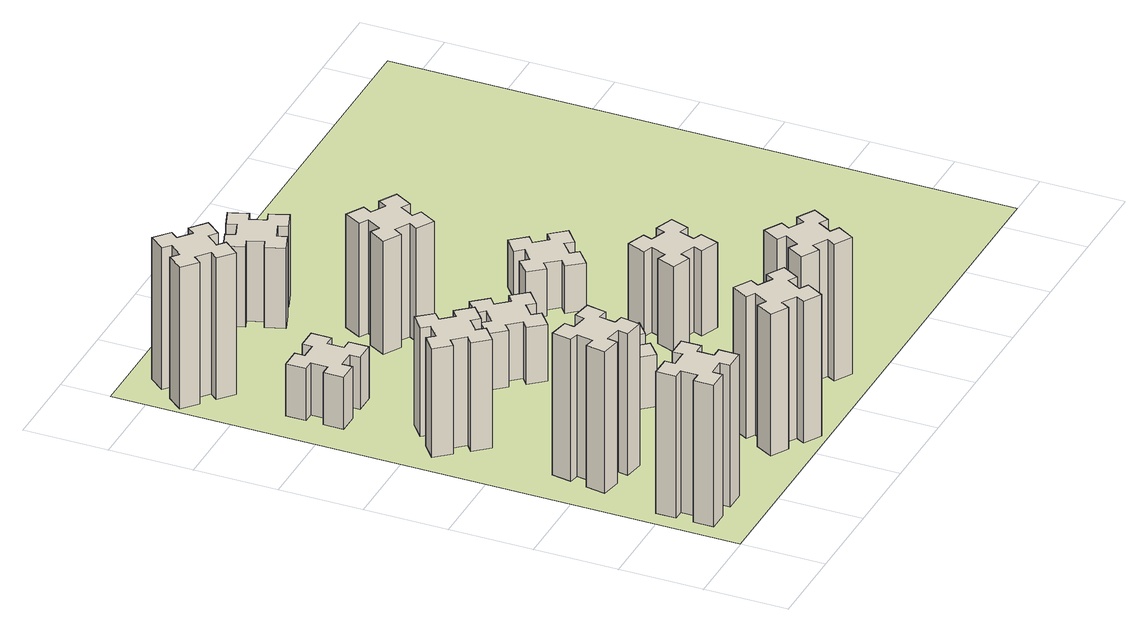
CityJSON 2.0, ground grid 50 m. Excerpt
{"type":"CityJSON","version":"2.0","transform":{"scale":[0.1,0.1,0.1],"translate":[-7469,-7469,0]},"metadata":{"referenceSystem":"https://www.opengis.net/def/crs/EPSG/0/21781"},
"CityObjects":{
"building1":{"type":"Building","attributes":{"class":"1000","function":"1000","usage":"1000","yearOfConstruction":2016,"roofType":"1000","measuredHeight":90,"storeysAboveGround":30,"storeysBelowGround":0},"geometry":[{"type":"Solid","lod":"1","boundaries":[[[[0,1,2,3,4,5,6,7,8,9,10,11,12,13,14,15,16,17,18,19]],[[17,16,20,21]],[[16,15,22,20]],[[15,14,23,22]],[[14,13,24,23]],[[13,12,25,24]],[[12,11,26,25]],[[11,10,27,26]],[[10,9,28,27]],[[9,8,29,28]],[[8,7,30,29]],[[7,6,31,30]],[[6,5,32,31]],[[5,4,33,32]],[[4,3,34,33]],[[3,2,35,34]],[[2,1,36,35]],[[1,0,37,36]],[[0,19,38,37]],[[19,18,39,38]],[[18,17,21,39]],[[24,25,26,27,28,29,30,31,32,33,34,35,36,37,38,39,21,20,22,23]]]]}]},
"building2":{"type":"Building","attributes":{"class":"1000","function":"1000","usage":"1000","yearOfConstruction":2016,"roofType":"1000","measuredHeight":90,"storeysAboveGround":30,"storeysBelowGround":0},"geometry":[{"type":"Solid","lod":"1","boundaries":[[[[40,41,42,43,44,45,46,47,48,49,50,51,52,53,54,55,56,57,58,59]],[[57,56,60,61]],[[56,55,62,60]],[[55,54,63,62]],[[54,53,64,63]],[[53,52,65,64]],[[52,51,66,65]],[[51,50,67,66]],[[50,49,68,67]],[[49,48,69,68]],[[48,47,70,69]],[[47,46,71,70]],[[46,45,72,71]],[[45,44,73,72]],[[44,43,74,73]],[[43,42,75,74]],[[42,41,76,75]],[[41,40,77,76]],[[40,59,78,77]],[[59,58,79,78]],[[58,57,61,79]],[[64,65,66,67,68,69,70,71,72,73,74,75,76,77,78,79,61,60,62,63]]]]}]},
"building3":{"type":"Building","attributes":{"class":"1000","function":"1000","usage":"1000","yearOfConstruction":2016,"roofType":"1000","measuredHeight":69,"storeysAboveGround":30,"storeysBelowGround":0},"geometry":[{"type":"Solid","lod":"1","boundaries":[[[[80,81,82,83,84,85,86,87,88,89,90,91,92,93,94,95,96,97,98,99]],[[97,96,100,101]],[[96,95,102,100]],[[95,94,103,102]],[[94,93,104,103]],[[93,92,105,104]],[[92,91,106,105]],[[91,90,107,106]],[[90,89,108,107]],[[89,88,109,108]],[[88,87,110,109]],[[87,86,111,110]],[[86,85,112,111]],[[85,84,113,112]],[[84,83,114,113]],[[83,82,115,114]],[[82,81,116,115]],[[81,80,117,116]],[[80,99,118,117]],[[99,98,119,118]],[[98,97,101,119]],[[104,105,106,107,108,109,110,111,112,113,114,115,116,117,118,119,101,100,102,103]]]]}]},
"building4":{"type":"Building","attributes":{"class":"1000","function":"1000","usage":"1000","yearOfConstruction":2016,"roofType":"1000","measuredHeight":33,"storeysAboveGround":30,"storeysBelowGround":0},"geometry":[{"type":"Solid","lod":"1","boundaries":[[[[120,121,122,123,124,125,126,127,128,129,130,131,132,133,134,135,136,137,138,139]],[[137,136,140,141]],[[136,135,142,140]],[[135,134,143,142]],[[134,133,144,143]],[[133,132,145,144]],[[132,131,146,145]],[[131,130,147,146]],[[130,129,148,147]],[[129,128,149,148]],[[128,127,150,149]],[[127,126,151,150]],[[126,125,152,151]],[[125,124,153,152]],[[124,123,154,153]],[[123,122,155,154]],[[122,121,156,155]],[[121,120,157,156]],[[120,139,158,157]],[[139,138,159,158]],[[138,137,141,159]],[[144,145,146,147,148,149,150,151,152,153,154,155,156,157,158,159,141,140,142,143]]]]}]},
"building5":{"type":"Building","attributes":{"class":"1000","function":"1000","usage":"1000","yearOfConstruction":2016,"roofType":"1000","measuredHeight":90,"storeysAboveGround":30,"storeysBelowGround":0},"geometry":[{"type":"Solid","lod":"1","boundaries":[[[[160,161,162,163,164,165,166,167,168,169,170,171,172,173,174,175,176,177,178,179]],[[177,176,180,181]],[[176,175,182,180]],[[175,174,183,182]],[[174,173,184,183]],[[173,172,185,184]],[[172,171,186,185]],[[171,170,187,186]],[[170,169,188,187]],[[169,168,189,188]],[[168,167,190,189]],[[167,166,191,190]],[[166,165,192,191]],[[165,164,193,192]],[[164,163,194,193]],[[163,162,195,194]],[[162,161,196,195]],[[161,160,197,196]],[[160,179,198,197]],[[179,178,199,198]],[[178,177,181,199]],[[184,185,186,187,188,189,190,191,192,193,194,195,196,197,198,199,181,180,182,183]]]]}]},
"building6":{"type":"Building","attributes":{"class":"1000","function":"1000","usage":"1000","yearOfConstruction":2016,"roofType":"1000","measuredHeight":90,"storeysAboveGround":30,"storeysBelowGround":0},"geometry":[{"type":"Solid","lod":"1","boundaries":[[[[200,201,202,203,204,205,206,207,208,209,210,211,212,213,214,215,216,217,218,219]],[[217,216,220,221]],[[216,215,222,220]],[[215,214,223,222]],[[214,213,224,223]],[[213,212,225,224]],[[212,211,226,225]],[[211,210,227,226]],[[210,209,228,227]],[[209,208,229,228]],[[208,207,230,229]],[[207,206,231,230]],[[206,205,232,231]],[[205,204,233,232]],[[204,203,234,233]],[[203,202,235,234]],[[202,201,236,235]],[[201,200,237,236]],[[200,219,238,237]],[[219,218,239,238]],[[218,217,221,239]],[[224,225,226,227,228,229,230,231,232,233,234,235,236,237,238,239,221,220,222,223]]]]}]},
"building7":{"type":"Building","attributes":{"class":"1000","function":"1000","usage":"1000","yearOfConstruction":2016,"roofType":"1000","measuredHeight":33,"storeysAboveGround":30,"storeysBelowGround":0},"geometry":[{"type":"Solid","lod":"1","boundaries":[[[[240,241,242,243,244,245,246,247,248,249,250,251,252,253,254,255,256,257,258,259]],[[257,256,260,261]],[[256,255,262,260]],[[255,254,263,262]],[[254,253,264,263]],[[253,252,265,264]],[[252,251,266,265]],[[251,250,267,266]],[[250,249,268,267]],[[249,248,269,268]],[[248,247,270,269]],[[247,246,271,270]],[[246,245,272,271]],[[245,244,273,272]],[[244,243,274,273]],[[243,242,275,274]],[[242,241,276,275]],[[241,240,277,276]],[[240,259,278,277]],[[259,258,279,278]],[[258,257,261,279]],[[264,265,266,267,268,269,270,271,272,273,274,275,276,277,278,279,261,260,262,263]]]]}]},
"building8":{"type":"Building","attributes":{"class":"1000","function":"1000","usage":"1000","yearOfConstruction":2016,"roofType":"1000","measuredHeight":36,"storeysAboveGround":30,"storeysBelowGround":0},"geometry":[{"type":"Solid","lod":"1","boundaries":[[[[280,281,282,283,284,285,286,287,288,289,290,291,292,293,294,295,296,297,298,299]],[[297,296,300,301]],[[296,295,302,300]],[[295,294,303,302]],[[294,293,304,303]],[[293,292,305,304]],[[292,291,306,305]],[[291,290,307,306]],[[290,289,308,307]],[[289,288,309,308]],[[288,287,310,309]],[[287,286,311,310]],[[286,285,312,311]],[[285,284,313,312]],[[284,283,314,313]],[[283,282,315,314]],[[282,281,316,315]],[[281,280,317,316]],[[280,299,318,317]],[[299,298,319,318]],[[298,297,301,319]],[[304,305,306,307,308,309,310,311,312,313,314,315,316,317,318,319,301,300,302,303]]]]}]},
"building9":{"type":"Building","attributes":{"class":"1000","function":"1000","usage":"1000","yearOfConstruction":2016,"roofType":"1000","measuredHeight":87,"storeysAboveGround":30,"storeysBelowGround":0},"geometry":[{"type":"Solid","lod":"1","boundaries":[[[[320,321,322,323,324,325,326,327,328,329,330,331,332,333,334,335,336,337,338,339]],[[337,336,340,341]],[[336,335,342,340]],[[335,334,343,342]],[[334,333,344,343]],[[333,332,345,344]],[[332,331,346,345]],[[331,330,347,346]],[[330,329,348,347]],[[329,328,349,348]],[[328,327,350,349]],[[327,326,351,350]],[[326,325,352,351]],[[325,324,353,352]],[[324,323,354,353]],[[323,322,355,354]],[[322,321,356,355]],[[321,320,357,356]],[[320,339,358,357]],[[339,338,359,358]],[[338,337,341,359]],[[344,345,346,347,348,349,350,351,352,353,354,355,356,357,358,359,341,340,342,343]]]]}]},
"building10":{"type":"Building","attributes":{"class":"1000","function":"1000","usage":"1000","yearOfConstruction":2016,"roofType":"1000","measuredHeight":72,"storeysAboveGround":30,"storeysBelowGround":0},"geometry":[{"type":"Solid","lod":"1","boundaries":[[[[360,361,362,363,364,365,366,367,368,369,370,371,372,373,374,375,376,377,378,379]],[[377,376,380,381]],[[376,375,382,380]],[[375,374,383,382]],[[374,373,384,383]],[[373,372,385,384]],[[372,371,386,385]],[[371,370,387,386]],[[370,369,388,387]],[[369,368,389,388]],[[368,367,390,389]],[[367,366,391,390]],[[366,365,392,391]],[[365,364,393,392]],[[364,363,394,393]],[[363,362,395,394]],[[362,361,396,395]],[[361,360,397,396]],[[360,379,398,397]],[[379,378,399,398]],[[378,377,381,399]],[[384,385,386,387,388,389,390,391,392,393,394,395,396,397,398,399,381,380,382,383]]]]}]},
"building11":{"type":"Building","attributes":{"class":"1000","function":"1000","usage":"1000","yearOfConstruction":2016,"roofType":"1000","measuredHeight":51,"storeysAboveGround":30,"storeysBelowGround":0},"geometry":[{"type":"Solid","lod":"1","boundaries":[[[[400,401,402,403,404,405,406,407,408,409,410,411,412,413,414,415,416,417,418,419]],[[417,416,420,421]],[[416,415,422,420]],[[415,414,423,422]],[[414,413,424,423]],[[413,412,425,424]],[[412,411,426,425]],[[411,410,427,426]],[[410,409,428,427]],[[409,408,429,428]],[[408,407,430,429]],[[407,406,431,430]],[[406,405,432,431]],[[405,404,433,432]],[[404,403,434,433]],[[403,402,435,434]],[[402,401,436,435]],[[401,400,437,436]],[[400,419,438,437]],[[419,418,439,438]],[[418,417,421,439]],[[424,425,426,427,428,429,430,431,432,433,434,435,436,437,438,439,421,420,422,423]]]]}]},
"building12":{"type":"Building","attributes":{"class":"1000","function":"1000","usage":"1000","yearOfConstruction":2016,"roofType":"1000","measuredHeight":54,"storeysAboveGround":30,"storeysBelowGround":0},"geometry":[{"type":"Solid","lod":"1","boundaries":[[[[440,441,442,443,444,445,446,447,448,449,450,451,452,453,454,455,456,457,458,459]],[[457,456,460,461]],[[456,455,462,460]],[[455,454,463,462]],[[454,453,464,463]],[[453,452,465,464]],[[452,451,466,465]],[[451,450,467,466]],[[450,449,468,467]],[[449,448,469,468]],[[448,447,470,469]],[[447,446,471,470]],[[446,445,472,471]],[[445,444,473,472]],[[444,443,474,473]],[[443,442,475,474]],[[442,441,476,475]],[[441,440,477,476]],[[440,459,478,477]],[[459,458,479,478]],[[458,457,461,479]],[[464,465,466,467,468,469,470,471,472,473,474,475,476,477,478,479,461,460,462,463]]]]}]},
"building13":{"type":"Building","attributes":{"class":"1000","function":"1000","usage":"1000","yearOfConstruction":2016,"roofType":"1000","measuredHeight":30,"storeysAboveGround":30,"storeysBelowGround":0},"geometry":[{"type":"Solid","lod":"1","boundaries":[[[[480,481,482,483,484,485,486,487,488,489,490,491,492,493,494,495,496,497,498,499]],[[497,496,500,501]],[[496,495,502,500]],[[495,494,503,502]],[[494,493,504,503]],[[493,492,505,504]],[[492,491,506,505]],[[491,490,507,506]],[[490,489,508,507]],[[489,488,509,508]],[[488,487,510,509]],[[487,486,511,510]],[[486,485,512,511]],[[485,484,513,512]],[[484,483,514,513]],[[483,482,515,514]],[[482,481,516,515]],[[481,480,517,516]],[[480,499,518,517]],[[499,498,519,518]],[[498,497,501,519]],[[504,505,506,507,508,509,510,511,512,513,514,515,516,517,518,519,501,500,502,503]]]]}]},
"landuse1":{"type":"LandUse","attributes":{"name":"plot1","function":"1010"},"geometry":[{"type":"MultiSurface","lod":"1","boundaries":[[[520,521,522,523]]]}]}
},
"vertices":[
[165,425,0],[165,325,0],[105,325,0],[105,205,0],[225,205,0],[225,265,0],[325,265,0],[325,205,0],[445,205,0],[445,325,0],[385,325,0],[385,425,0],[445,425,0],[445,545,0],[325,545,0],[325,485,0],[225,485,0],[225,545,0],[105,545,0],[105,425,0],[225,485,900],[225,545,900],[325,485,900],[325,545,900],[445,545,900],[445,425,900],[385,425,900],[385,325,900],[445,325,900],[445,205,900],[325,205,900],[325,265,900],[225,265,900],[225,205,900],[105,205,900],[105,325,900],[165,325,900],[165,425,900],[105,425,900],[105,545,900],
[307,916,0],[405,898,0],[395,839,0],[513,818,0],[534,937,0],[475,947,0],[492,1045,0],[551,1035,0],[572,1153,0],[454,1174,0],[444,1115,0],[345,1132,0],[356,1191,0],[237,1212,0],[217,1094,0],[276,1084,0],[258,985,0],[199,996,0],[178,877,0],[297,857,0],[258,985,900],[199,996,900],[276,1084,900],[217,1094,900],[237,1212,900],[356,1191,900],[345,1132,900],[444,1115,900],[454,1174,900],[572,1153,900],[551,1035,900],[492,1045,900],[475,947,900],[534,937,900],[513,818,900],[395,839,900],[405,898,900],[307,916,900],[297,857,900],[178,877,900],
[492,1888,0],[427,1964,0],[473,2003,0],[396,2095,0],[304,2018,0],[343,1972,0],[266,1907,0],[228,1953,0],[136,1876,0],[213,1784,0],[259,1823,0],[323,1746,0],[277,1708,0],[354,1616,0],[446,1693,0],[408,1739,0],[484,1803,0],[523,1757,0],[615,1834,0],[538,1926,0],[484,1803,690],[523,1757,690],[408,1739,690],[446,1693,690],[354,1616,690],[277,1708,690],[323,1746,690],[259,1823,690],[213,1784,690],[136,1876,690],[228,1953,690],[266,1907,690],[343,1972,690],[304,2018,690],[396,2095,690],[473,2003,690],[427,1964,690],[492,1888,690],[538,1926,690],[615,1834,690],
[485,2545,0],[485,2645,0],[545,2645,0],[545,2765,0],[425,2765,0],[425,2705,0],[325,2705,0],[325,2765,0],[205,2765,0],[205,2645,0],[265,2645,0],[265,2545,0],[205,2545,0],[205,2425,0],[325,2425,0],[325,2485,0],[425,2485,0],[425,2425,0],[545,2425,0],[545,2545,0],[425,2485,330],[425,2425,330],[325,2485,330],[325,2425,330],[205,2425,330],[205,2545,330],[265,2545,330],[265,2645,330],[205,2645,330],[205,2765,330],[325,2765,330],[325,2705,330],[425,2705,330],[425,2765,330],[545,2765,330],[545,2645,330],[485,2645,330],[485,2545,330],[545,2545,330],[545,2425,330],
[1214,346,0],[1127,396,0],[1157,448,0],[1053,508,0],[993,404,0],[1045,374,0],[995,287,0],[943,317,0],[883,213,0],[987,153,0],[1017,205,0],[1104,155,0],[1074,103,0],[1178,43,0],[1238,147,0],[1186,177,0],[1236,264,0],[1288,234,0],[1348,338,0],[1244,398,0],[1236,264,900],[1288,234,900],[1186,177,900],[1238,147,900],[1178,43,900],[1074,103,900],[1104,155,900],[1017,205,900],[987,153,900],[883,213,900],[943,317,900],[995,287,900],[1045,374,900],[993,404,900],[1053,508,900],[1157,448,900],[1127,396,900],[1214,346,900],[1244,398,900],[1348,338,900],
[384,3387,0],[308,3452,0],[346,3498,0],[254,3575,0],[177,3483,0],[223,3444,0],[159,3368,0],[113,3406,0],[36,3314,0],[128,3237,0],[166,3283,0],[243,3219,0],[204,3173,0],[296,3096,0],[373,3188,0],[327,3226,0],[392,3303,0],[438,3264,0],[515,3356,0],[423,3433,0],[392,3303,900],[438,3264,900],[327,3226,900],[373,3188,900],[296,3096,900],[204,3173,900],[243,3219,900],[166,3283,900],[128,3237,900],[36,3314,900],[113,3406,900],[159,3368,900],[223,3444,900],[177,3483,900],[254,3575,900],[346,3498,900],[308,3452,900],[384,3387,900],[423,3433,900],[515,3356,900],
[1083,1332,0],[1006,1267,0],[968,1313,0],[876,1236,0],[953,1144,0],[999,1183,0],[1063,1106,0],[1017,1068,0],[1094,976,0],[1186,1053,0],[1148,1099,0],[1224,1163,0],[1263,1117,0],[1355,1194,0],[1278,1286,0],[1232,1248,0],[1167,1324,0],[1213,1363,0],[1136,1455,0],[1044,1378,0],[1167,1324,330],[1213,1363,330],[1232,1248,330],[1278,1286,330],[1355,1194,330],[1263,1117,330],[1224,1163,330],[1148,1099,330],[1186,1053,330],[1094,976,330],[1017,1068,330],[1063,1106,330],[999,1183,330],[953,1144,330],[876,1236,330],[968,1313,330],[1006,1267,330],[1083,1332,330],[1044,1378,330],[1136,1455,330],
[1083,1972,0],[1006,1907,0],[968,1953,0],[876,1876,0],[953,1784,0],[999,1823,0],[1063,1746,0],[1017,1708,0],[1094,1616,0],[1186,1693,0],[1148,1739,0],[1224,1803,0],[1263,1757,0],[1355,1834,0],[1278,1926,0],[1232,1888,0],[1167,1964,0],[1213,2003,0],[1136,2095,0],[1044,2018,0],[1167,1964,360],[1213,2003,360],[1232,1888,360],[1278,1926,360],[1355,1834,360],[1263,1757,360],[1224,1803,360],[1148,1739,360],[1186,1693,360],[1094,1616,360],[1017,1708,360],[1063,1746,360],[999,1823,360],[953,1784,360],[876,1876,360],[968,1953,360],[1006,1907,360],[1083,1972,360],[1044,2018,360],[1136,2095,360],
[1657,305,0],[1744,255,0],[1714,203,0],[1818,143,0],[1878,247,0],[1826,277,0],[1876,364,0],[1928,334,0],[1988,438,0],[1884,498,0],[1854,446,0],[1767,496,0],[1797,548,0],[1693,608,0],[1633,504,0],[1685,474,0],[1635,387,0],[1583,417,0],[1523,313,0],[1627,253,0],[1635,387,870],[1583,417,870],[1685,474,870],[1633,504,870],[1693,608,870],[1797,548,870],[1767,496,870],[1854,446,870],[1884,498,870],[1988,438,870],[1928,334,870],[1876,364,870],[1826,277,870],[1878,247,870],[1818,143,870],[1714,203,870],[1744,255,870],[1657,305,870],[1627,253,870],[1523,313,870],
[1314,2666,0],[1227,2716,0],[1257,2768,0],[1153,2828,0],[1093,2724,0],[1145,2694,0],[1095,2607,0],[1043,2637,0],[983,2533,0],[1087,2473,0],[1117,2525,0],[1204,2475,0],[1174,2423,0],[1278,2363,0],[1338,2467,0],[1286,2497,0],[1336,2584,0],[1388,2554,0],[1448,2658,0],[1344,2718,0],[1336,2584,720],[1388,2554,720],[1286,2497,720],[1338,2467,720],[1278,2363,720],[1174,2423,720],[1204,2475,720],[1117,2525,720],[1087,2473,720],[983,2533,720],[1043,2637,720],[1095,2607,720],[1145,2694,720],[1093,2724,720],[1153,2828,720],[1257,2768,720],[1227,2716,720],[1314,2666,720],[1344,2718,720],[1448,2658,720],
[1125,3456,0],[1031,3422,0],[1010,3478,0],[897,3437,0],[939,3324,0],[995,3345,0],[1029,3251,0],[973,3230,0],[1014,3117,0],[1127,3159,0],[1106,3215,0],[1200,3249,0],[1220,3193,0],[1333,3234,0],[1292,3347,0],[1236,3326,0],[1202,3420,0],[1258,3440,0],[1217,3553,0],[1104,3512,0],[1202,3420,510],[1258,3440,510],[1236,3326,510],[1292,3347,510],[1333,3234,510],[1220,3193,510],[1200,3249,510],[1106,3215,510],[1127,3159,510],[1014,3117,510],[973,3230,510],[1029,3251,510],[995,3345,510],[939,3324,510],[897,3437,510],[1010,3478,510],[1031,3422,510],[1125,3456,510],[1104,3512,510],[1217,3553,510],
[1769,1300,0],[1735,1206,0],[1679,1227,0],[1637,1114,0],[1750,1073,0],[1771,1129,0],[1865,1095,0],[1844,1039,0],[1957,997,0],[1998,1110,0],[1942,1131,0],[1976,1225,0],[2032,1204,0],[2073,1317,0],[1960,1358,0],[1940,1302,0],[1846,1336,0],[1867,1392,0],[1754,1433,0],[1713,1320,0],[1846,1336,540],[1867,1392,540],[1940,1302,540],[1960,1358,540],[2073,1317,540],[2032,1204,540],[1976,1225,540],[1942,1131,540],[1998,1110,540],[1957,997,540],[1844,1039,540],[1865,1095,540],[1771,1129,540],[1750,1073,540],[1637,1114,540],[1679,1227,540],[1735,1206,540],[1769,1300,540],[1713,1320,540],[1754,1433,540],
[1972,1988,0],[1907,2064,0],[1953,2103,0],[1876,2195,0],[1784,2118,0],[1823,2072,0],[1746,2007,0],[1708,2053,0],[1616,1976,0],[1693,1884,0],[1739,1923,0],[1803,1846,0],[1757,1808,0],[1834,1716,0],[1926,1793,0],[1888,1839,0],[1964,1903,0],[2003,1857,0],[2095,1934,0],[2018,2026,0],[1964,1903,300],[2003,1857,300],[1888,1839,300],[1926,1793,300],[1834,1716,300],[1757,1808,300],[1803,1846,300],[1739,1923,300],[1693,1884,300],[1616,1976,300],[1708,2053,300],[1746,2007,300],[1823,2072,300],[1784,2118,300],[1876,2195,300],[1953,2103,300],[1907,2064,300],[1972,1988,300],[2018,2026,300],[2095,1934,300],
[5,3705,0],[3705,3705,0],[3705,5,0],[5,5,0]
]}
